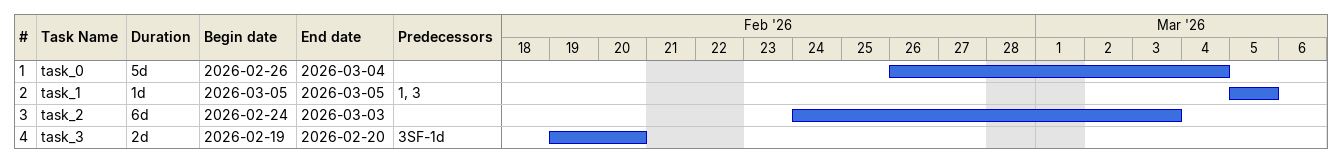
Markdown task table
| ID | Task | Duration | Start | Finish | Predecessors |
|---|---|---|---|---|---|
| 1 | task_0 | 5d | 2026-02-26 | 2026-03-04 |  |
| 2 | task_1 | 1d | 2026-03-05 | 2026-03-05 | 1, 3 |
| 3 | task_2 | 6d | 2026-02-24 | 2026-03-03 |  |
| 4 | task_3 | 2d | 2026-02-19 | 2026-02-20 | 3SF-1d |
